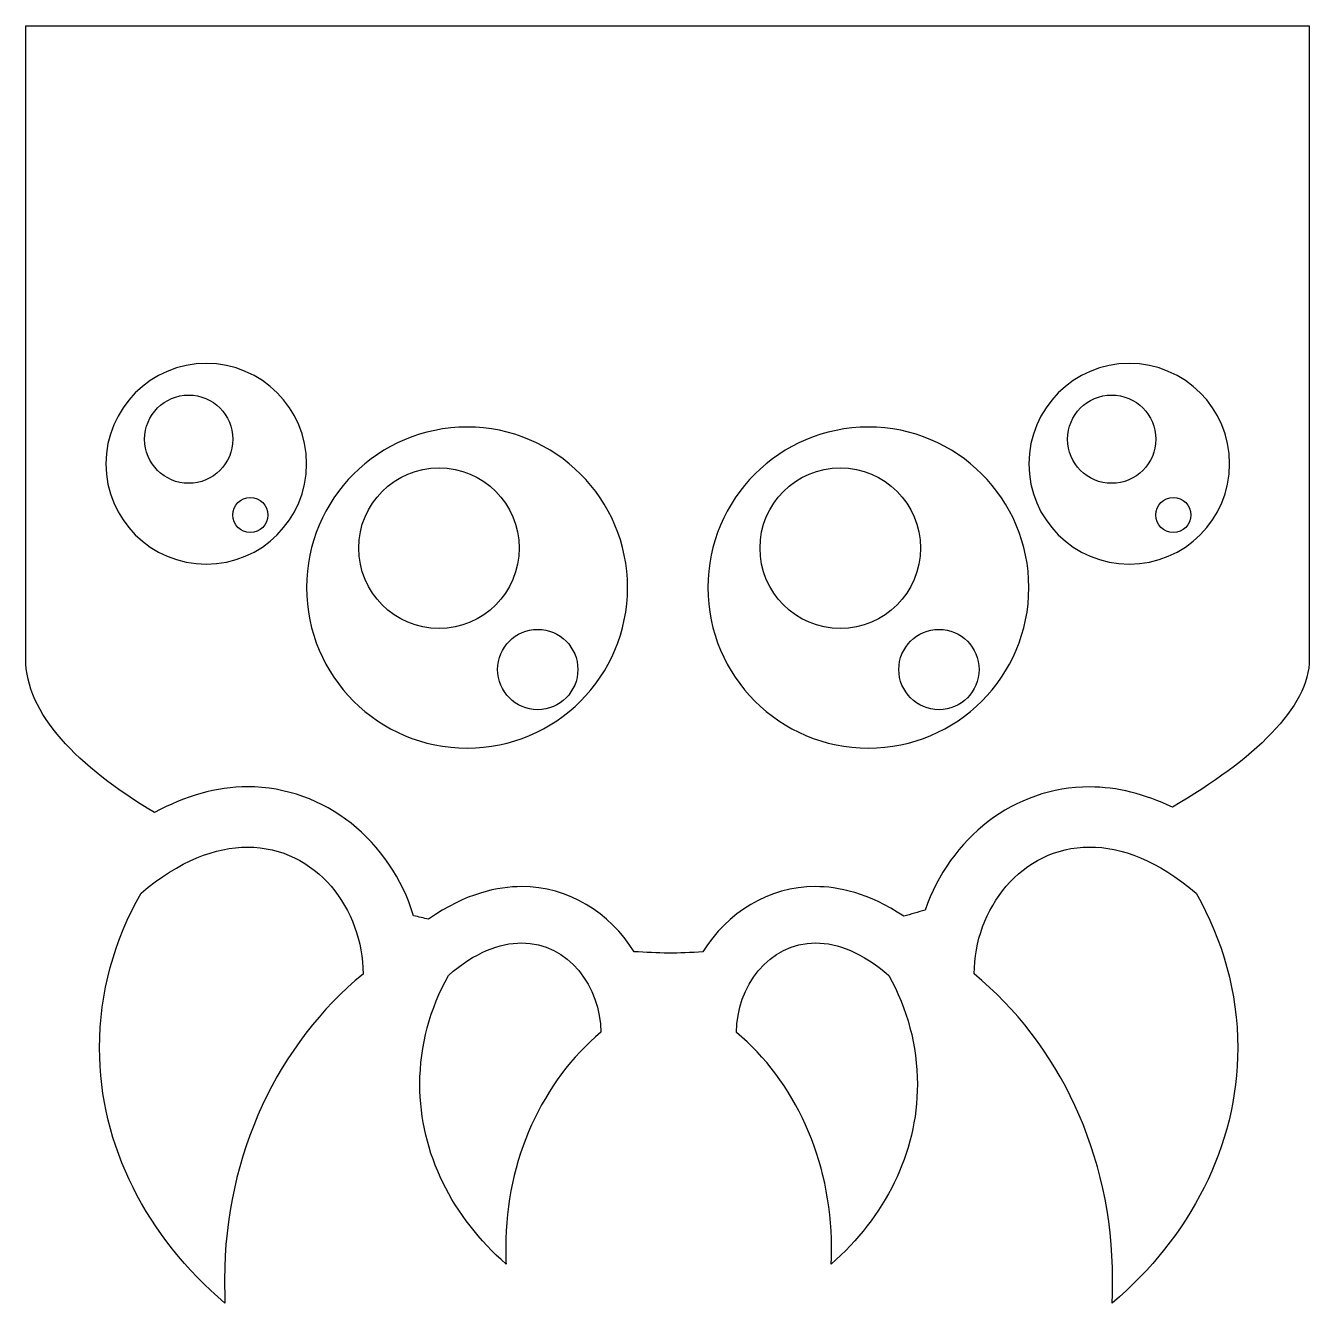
# Model space of a CAD drawing. Header units: centimetres. Extents: x -10.1 to 10.1, y -10.1 to 10.1.
import ezdxf

# ---------------------------------------------------------------- set-up
doc = ezdxf.new("R2010")
doc.units = ezdxf.units.CM
doc.header["$MEASUREMENT"] = 0
doc.layers.add('Layer 1', color=7, linetype='Continuous')

msp = doc.modelspace()

# ---------------------------------------------------------------- linework, layer by layer
at = {"layer": 'Layer 1'}
for points, knots in [([(-10.12031, 10.07022), (-10.12031, 10.07022), (-10.12031, 0.09092), (-10.12031, 0.09092), (-10.12031, 0.09092), (-10.12031, -0.77268), (-9.30546, -1.61119), (-8.08967, -2.33247), (-8.08967, -2.33247), (-7.60457, -2.07668), (-7.10884, -1.92918), (-6.62168, -1.92918), (-6.62168, -1.92918), (-5.39784, -1.92918), (-4.36768, -2.78519), (-4.00334, -3.96117), (-4.00334, -3.96117), (-3.92373, -3.98204), (-3.84513, -3.99756), (-3.76615, -4.0178), (-3.76615, -4.0178), (-3.18322, -3.59949), (-2.65903, -3.50263), (-2.30347, -3.50263), (-2.30347, -3.50263), (-1.56334, -3.50263), (-0.91037, -3.91115), (-0.52714, -4.52782), (-0.52714, -4.52782), (-0.34632, -4.53659), (-0.15956, -4.55017), (0.01177, -4.55017), (0.01177, -4.55017), (0.18791, -4.55017), (0.37049, -4.54258), (0.55742, -4.53178), (0.55742, -4.53178), (0.9406, -3.91233), (1.59416, -3.50254), (2.33632, -3.50254), (2.33632, -3.50254), (2.67704, -3.50254), (3.17335, -3.59523), (3.7266, -3.97035), (3.7266, -3.97035), (3.83856, -3.93931), (3.94992, -3.90389), (4.06259, -3.87151), (4.06259, -3.87151), (4.45121, -2.74208), (5.46172, -1.93052), (6.65466, -1.93052), (6.65466, -1.93052), (7.08773, -1.93052), (7.52796, -2.04501), (7.96178, -2.24804), (7.96178, -2.24804), (9.24849, -1.50118), (10.12031, -0.67144), (10.12031, 0.0856), (10.12031, 0.0856), (10.12031, 0.0856), (10.12031, 10.07026), (10.12031, 10.07026), (10.12031, 10.07026), (10.12031, 10.07026), (-10.12031, 10.07026), (-10.12031, 10.07026), (-10.12031, 10.07026), (-10.12031, 10.07026), (-10.12031, 10.07022), (-10.12031, 10.07022)], [0, 0, 0, 0, 0.05263158, 0.05263158, 0.05263158, 0.05263158, 0.10526316, 0.10526316, 0.10526316, 0.10526316, 0.15789474, 0.15789474, 0.15789474, 0.15789474, 0.21052632, 0.21052632, 0.21052632, 0.21052632, 0.26315789, 0.26315789, 0.26315789, 0.26315789, 0.31578947, 0.31578947, 0.31578947, 0.31578947, 0.36842105, 0.36842105, 0.36842105, 0.36842105, 0.42105263, 0.42105263, 0.42105263, 0.42105263, 0.47368421, 0.47368421, 0.47368421, 0.47368421, 0.52631579, 0.52631579, 0.52631579, 0.52631579, 0.57894737, 0.57894737, 0.57894737, 0.57894737, 0.63157895, 0.63157895, 0.63157895, 0.63157895, 0.68421053, 0.68421053, 0.68421053, 0.68421053, 0.73684211, 0.73684211, 0.73684211, 0.73684211, 0.78947368, 0.78947368, 0.78947368, 0.78947368, 0.84210526, 0.84210526, 0.84210526, 0.84210526, 0.89473684, 0.89473684, 0.89473684, 0.89473684, 1, 1, 1, 1]), ([(-7.27271, 4.74525), (-6.39899, 4.74525), (-5.69141, 4.037), (-5.69141, 3.1626), (-5.69141, 3.1626), (-5.69141, 2.28888), (-6.39899, 1.5813), (-7.27271, 1.5813), (-7.27271, 1.5813), (-8.14643, 1.5813), (-8.85527, 2.28888), (-8.85527, 3.1626), (-8.85527, 3.1626), (-8.85527, 4.03632), (-8.14643, 4.74516), (-7.27271, 4.74516), (-7.27271, 4.74516), (-7.27271, 4.74516), (-7.27271, 4.74525), (-7.27271, 4.74525)], [0, 0, 0, 0, 0.16666667, 0.16666667, 0.16666667, 0.16666667, 0.33333333, 0.33333333, 0.33333333, 0.33333333, 0.5, 0.5, 0.5, 0.5, 0.66666667, 0.66666667, 0.66666667, 0.66666667, 1, 1, 1, 1]), ([(7.28055, 4.74525), (8.15427, 4.74525), (8.86311, 4.037), (8.86311, 3.1626), (8.86311, 3.1626), (8.86319, 2.28888), (8.15427, 1.5813), (7.28055, 1.5813), (7.28055, 1.5813), (6.40683, 1.5813), (5.69799, 2.28888), (5.69799, 3.1626), (5.69799, 3.1626), (5.69799, 4.03632), (6.40683, 4.74516), (7.28055, 4.74516), (7.28055, 4.74516), (7.28055, 4.74516), (7.28055, 4.74525), (7.28055, 4.74525)], [0, 0, 0, 0, 0.16666667, 0.16666667, 0.16666667, 0.16666667, 0.33333333, 0.33333333, 0.33333333, 0.33333333, 0.5, 0.5, 0.5, 0.5, 0.66666667, 0.66666667, 0.66666667, 0.66666667, 1, 1, 1, 1]), ([(-7.54933, 4.24707), (-7.93356, 4.24707), (-8.2451, 3.93545), (-8.2451, 3.5513), (-8.2451, 3.5513), (-8.2451, 3.16707), (-7.93356, 2.85553), (-7.54933, 2.85553), (-7.54933, 2.85553), (-7.16518, 2.85553), (-6.85356, 3.16707), (-6.85356, 3.5513), (-6.85356, 3.5513), (-6.85356, 3.93545), (-7.16518, 4.24707), (-7.54933, 4.24707)], [0, 0, 0, 0, 0.2, 0.2, 0.2, 0.2, 0.4, 0.4, 0.4, 0.4, 0.6, 0.6, 0.6, 0.6, 1, 1, 1, 1]), ([(7.00385, 4.24707), (6.6197, 4.24707), (6.30808, 3.93545), (6.30808, 3.5513), (6.30808, 3.5513), (6.30808, 3.16707), (6.6197, 2.85553), (7.00385, 2.85553), (7.00385, 2.85553), (7.388, 2.85553), (7.69962, 3.16707), (7.69962, 3.5513), (7.69962, 3.5513), (7.69962, 3.93545), (7.388, 4.24707), (7.00385, 4.24707)], [0, 0, 0, 0, 0.2, 0.2, 0.2, 0.2, 0.4, 0.4, 0.4, 0.4, 0.6, 0.6, 0.6, 0.6, 1, 1, 1, 1]), ([(-3.1599, 3.74232), (-1.76266, 3.74232), (-0.62982, 2.61019), (-0.62982, 1.21224), (-0.62982, 1.21224), (-0.62923, -0.18504), (-1.76203, -1.3191), (-3.1599, -1.3191), (-3.1599, -1.3191), (-4.55722, -1.3191), (-5.69137, -0.18503), (-5.69137, 1.21224), (-5.69137, 1.21224), (-5.69137, 2.60951), (-4.55718, 3.74232), (-3.15994, 3.74232), (-3.15994, 3.74232), (-3.15994, 3.74232), (-3.1599, 3.74232), (-3.1599, 3.74232)], [0, 0, 0, 0, 0.16666667, 0.16666667, 0.16666667, 0.16666667, 0.33333333, 0.33333333, 0.33333333, 0.33333333, 0.5, 0.5, 0.5, 0.5, 0.66666667, 0.66666667, 0.66666667, 0.66666667, 1, 1, 1, 1]), ([(3.16783, 3.74232), (4.56515, 3.74232), (5.69791, 2.61019), (5.69791, 1.21224), (5.69791, 1.21224), (5.69863, -0.18504), (4.56583, -1.3191), (3.16783, -1.3191), (3.16783, -1.3191), (1.77059, -1.3191), (0.63649, -0.18503), (0.63649, 1.21224), (0.63649, 1.21224), (0.63649, 2.60951), (1.7706, 3.74232), (3.16783, 3.74232)], [0, 0, 0, 0, 0.2, 0.2, 0.2, 0.2, 0.4, 0.4, 0.4, 0.4, 0.6, 0.6, 0.6, 0.6, 1, 1, 1, 1]), ([(-3.6027, 3.09935), (-4.30172, 3.09935), (-4.869, 2.53333), (-4.869, 1.83431), (-4.869, 1.83431), (-4.869, 1.13529), (-4.30171, 0.56801), (-3.6027, 0.56801), (-3.6027, 0.56801), (-2.90364, 0.56801), (-2.33766, 1.1353), (-2.33766, 1.83431), (-2.33766, 1.83431), (-2.33766, 2.53332), (-2.90364, 3.09935), (-3.6027, 3.09935)], [0, 0, 0, 0, 0.2, 0.2, 0.2, 0.2, 0.4, 0.4, 0.4, 0.4, 0.6, 0.6, 0.6, 0.6, 1, 1, 1, 1]), ([(2.72384, 3.09935), (2.02478, 3.09935), (1.4588, 2.53333), (1.4588, 1.83431), (1.4588, 1.83431), (1.4588, 1.13529), (2.02478, 0.56801), (2.72384, 0.56801), (2.72384, 0.56801), (3.42286, 0.56801), (3.99014, 1.1353), (3.99014, 1.83431), (3.99014, 1.83431), (3.99014, 2.53332), (3.42285, 3.09935), (2.72384, 3.09935)], [0, 0, 0, 0, 0.2, 0.2, 0.2, 0.2, 0.4, 0.4, 0.4, 0.4, 0.6, 0.6, 0.6, 0.6, 1, 1, 1, 1]), ([(-6.57694, 2.63284), (-6.73001, 2.63284), (-6.85495, 2.50802), (-6.85495, 2.35483), (-6.85495, 2.35483), (-6.85495, 2.20168), (-6.73005, 2.07808), (-6.57689, 2.07808), (-6.57689, 2.07808), (-6.42369, 2.07808), (-6.3001, 2.20172), (-6.3001, 2.35487), (-6.3001, 2.35487), (-6.3001, 2.50802), (-6.42365, 2.63293), (-6.57685, 2.63293), (-6.57685, 2.63293), (-6.57685, 2.63293), (-6.57694, 2.63284), (-6.57694, 2.63284)], [0, 0, 0, 0, 0.16666667, 0.16666667, 0.16666667, 0.16666667, 0.33333333, 0.33333333, 0.33333333, 0.33333333, 0.5, 0.5, 0.5, 0.5, 0.66666667, 0.66666667, 0.66666667, 0.66666667, 1, 1, 1, 1]), ([(7.97632, 2.63284), (7.82317, 2.63284), (7.69826, 2.50802), (7.69826, 2.35483), (7.69826, 2.35483), (7.69826, 2.20168), (7.82316, 2.07808), (7.97632, 2.07808), (7.97632, 2.07808), (8.12948, 2.07808), (8.25307, 2.20172), (8.25307, 2.35487), (8.25307, 2.35487), (8.25307, 2.50802), (8.12943, 2.63293), (7.97628, 2.63293), (7.97628, 2.63293), (7.97628, 2.63293), (7.97632, 2.63284), (7.97632, 2.63284)], [0, 0, 0, 0, 0.16666667, 0.16666667, 0.16666667, 0.16666667, 0.33333333, 0.33333333, 0.33333333, 0.33333333, 0.5, 0.5, 0.5, 0.5, 0.66666667, 0.66666667, 0.66666667, 0.66666667, 1, 1, 1, 1]), ([(-2.04641, 0.55345), (-2.39598, 0.55345), (-2.67893, 0.2705), (-2.67893, -0.07907), (-2.67893, -0.07907), (-2.67893, -0.42864), (-2.39598, -0.71285), (-2.04641, -0.71285), (-2.04641, -0.71285), (-1.69696, -0.71285), (-1.41389, -0.42864), (-1.41389, -0.07907), (-1.41389, -0.07907), (-1.41389, 0.2705), (-1.69696, 0.55345), (-2.04641, 0.55345)], [0, 0, 0, 0, 0.2, 0.2, 0.2, 0.2, 0.4, 0.4, 0.4, 0.4, 0.6, 0.6, 0.6, 0.6, 1, 1, 1, 1]), ([(4.28131, 0.55345), (3.93186, 0.55345), (3.64753, 0.2705), (3.64753, -0.07907), (3.64753, -0.07907), (3.64753, -0.42864), (3.93187, -0.71285), (4.28131, -0.71285), (4.28131, -0.71285), (4.63088, -0.71285), (4.91383, -0.42864), (4.91383, -0.07907), (4.91383, -0.07907), (4.91383, 0.2705), (4.63088, 0.55345), (4.28131, 0.55345)], [0, 0, 0, 0, 0.2, 0.2, 0.2, 0.2, 0.4, 0.4, 0.4, 0.4, 0.6, 0.6, 0.6, 0.6, 1, 1, 1, 1]), ([(-6.62037, -2.87923), (-7.12099, -2.87923), (-7.69523, -3.08986), (-8.30182, -3.60663), (-8.30182, -3.60663), (-8.72215, -4.3495), (-8.95542, -5.17486), (-8.95542, -6.04453), (-8.95542, -6.04453), (-8.95542, -7.60238), (-8.20407, -9.01973), (-6.97749, -10.07157), (-6.97749, -10.07157), (-6.98213, -9.94608), (-6.98403, -9.8189), (-6.98403, -9.69206), (-6.98403, -9.69206), (-6.98403, -7.7186), (-6.12494, -5.9645), (-4.80057, -4.88095), (-4.80057, -4.88095), (-4.79985, -3.8588), (-5.54146, -2.87924), (-6.62033, -2.87924), (-6.62033, -2.87924), (-6.62033, -2.87924), (-6.62037, -2.87923), (-6.62037, -2.87923)], [0, 0, 0, 0, 0.125, 0.125, 0.125, 0.125, 0.25, 0.25, 0.25, 0.25, 0.375, 0.375, 0.375, 0.375, 0.5, 0.5, 0.5, 0.5, 0.625, 0.625, 0.625, 0.625, 0.75, 0.75, 0.75, 0.75, 1, 1, 1, 1]), ([(6.65596, -2.87796), (5.57713, -2.87796), (4.83616, -3.85815), (4.83616, -4.87967), (4.83616, -4.87967), (6.16057, -5.96381), (7.01835, -7.71724), (7.01835, -9.6907), (7.01835, -9.6907), (7.01835, -9.81754), (7.01582, -9.94405), (7.01173, -10.07021), (7.01173, -10.07021), (8.23903, -9.01905), (8.99109, -7.6017), (8.99109, -6.04317), (8.99109, -6.04317), (8.99109, -5.1735), (8.75643, -4.34949), (8.33609, -3.6067), (8.33609, -3.6067), (7.73022, -3.08985), (7.15728, -2.87795), (6.65599, -2.87795), (6.65599, -2.87795), (6.65599, -2.87795), (6.65596, -2.87796), (6.65596, -2.87796)], [0, 0, 0, 0, 0.125, 0.125, 0.125, 0.125, 0.25, 0.25, 0.25, 0.25, 0.375, 0.375, 0.375, 0.375, 0.5, 0.5, 0.5, 0.5, 0.625, 0.625, 0.625, 0.625, 0.75, 0.75, 0.75, 0.75, 1, 1, 1, 1]), ([(-2.30212, -4.39074), (-2.64554, -4.39074), (-3.03955, -4.53833), (-3.45516, -4.90203), (-3.45516, -4.90203), (-3.74325, -5.42491), (-3.9045, -6.00578), (-3.9045, -6.61776), (-3.9045, -6.61776), (-3.9045, -7.7148), (-3.38794, -8.71207), (-2.54585, -9.45221), (-2.54585, -9.45221), (-2.54922, -9.36383), (-2.55116, -9.2751), (-2.55116, -9.18605), (-2.55116, -9.18605), (-2.55116, -7.79687), (-1.96165, -6.56249), (-1.05293, -5.79941), (-1.05293, -5.79941), (-1.05293, -5.08158), (-1.56198, -4.39079), (-2.30211, -4.39079), (-2.30211, -4.39079), (-2.30211, -4.39079), (-2.30212, -4.39074), (-2.30212, -4.39074)], [0, 0, 0, 0, 0.125, 0.125, 0.125, 0.125, 0.25, 0.25, 0.25, 0.25, 0.375, 0.375, 0.375, 0.375, 0.5, 0.5, 0.5, 0.5, 0.625, 0.625, 0.625, 0.625, 0.75, 0.75, 0.75, 0.75, 1, 1, 1, 1]), ([(2.33762, -4.39074), (1.59757, -4.39074), (1.08848, -5.08154), (1.08848, -5.80075), (1.08848, -5.80075), (1.99728, -6.56382), (2.58544, -7.79749), (2.58544, -9.18734), (2.58544, -9.18734), (2.58544, -9.2764), (2.58485, -9.36512), (2.58148, -9.45355), (2.58148, -9.45355), (3.42345, -8.71274), (3.94001, -7.7161), (3.94001, -6.61902), (3.94001, -6.61902), (3.94001, -6.00716), (3.77943, -5.42621), (3.49067, -4.90333), (3.49067, -4.90333), (3.0751, -4.53972), (2.6818, -4.39015), (2.33771, -4.39078), (2.33771, -4.39078), (2.33771, -4.39078), (2.33762, -4.39074), (2.33762, -4.39074)], [0, 0, 0, 0, 0.125, 0.125, 0.125, 0.125, 0.25, 0.25, 0.25, 0.25, 0.375, 0.375, 0.375, 0.375, 0.5, 0.5, 0.5, 0.5, 0.625, 0.625, 0.625, 0.625, 0.75, 0.75, 0.75, 0.75, 1, 1, 1, 1])]:
    msp.add_open_spline(points, degree=3, knots=knots, dxfattribs=at)

doc.saveas('drawing.dxf')
